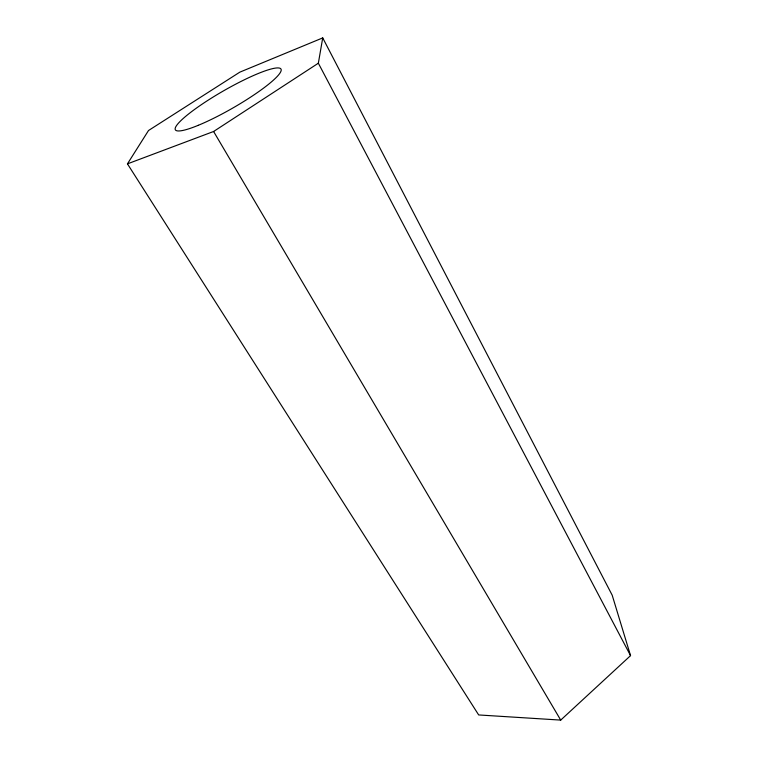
<?xml version="1.0" encoding="UTF-8"?>
<svg xmlns="http://www.w3.org/2000/svg" width="758" height="758" viewBox="0 0 758 758"><rect width="100%" height="100%" fill="white"/><g stroke="black" fill="none" stroke-linecap="round" stroke-linejoin="round"><path stroke-width="1.14" d="M630.552 655.632L318.351 63.208L322.728 37.9L239.822 72.152L148.511 130.518L127.448 163.861L478.677 714.946L560.721 720.1L630.552 655.632L612.189 595.191L322.728 37.9M127.448 163.861L213.595 131.494L318.351 63.208M213.595 131.494L560.721 720.1M198.264 125.316A60.924 9.759 -29.9 0 0 281.057 70.911A60.924 9.759 -29.9 0 0 205.2 102.103A60.924 9.759 -29.9 0 0 198.264 125.316"/></g></svg>
